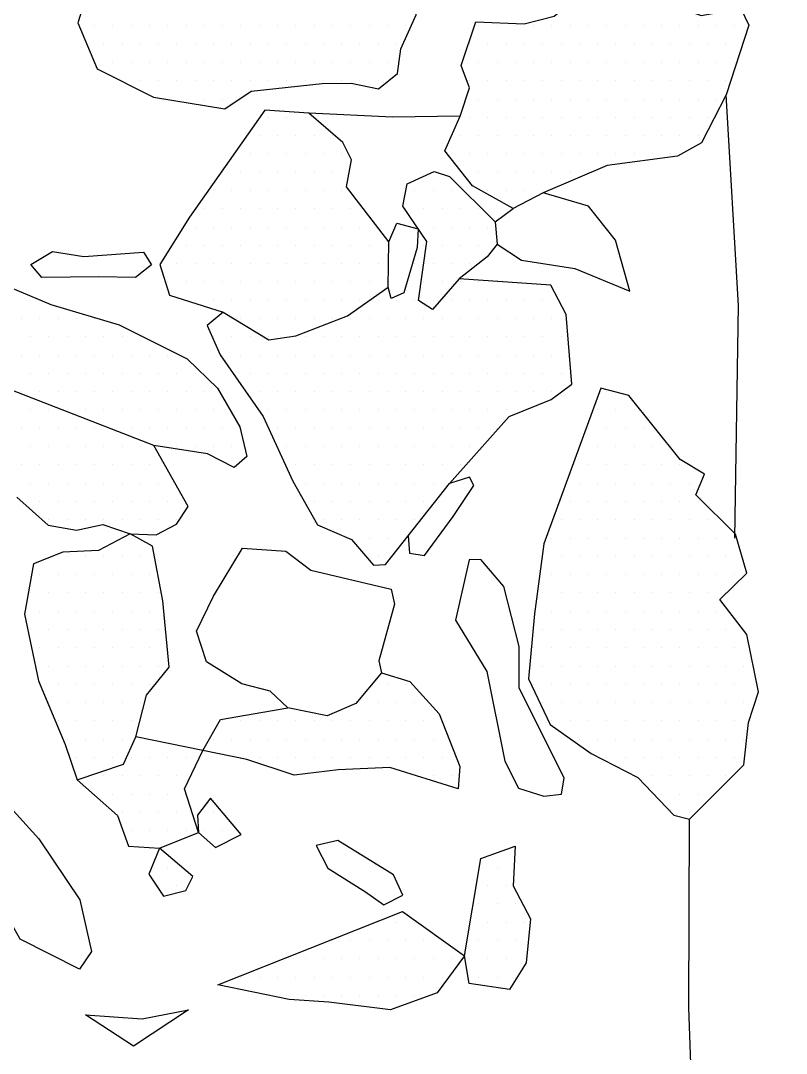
# Model space of a CAD drawing. Header units: metres. Extents: x -15 to -9.58, y -12.28 to -6.71.
# Drawn here: x -11.219 to -10.696, y -10.49 to -9.784 of the extents above; entities that cross this region are included whole.
import ezdxf

# ---------------------------------------------------------------- set-up
doc = ezdxf.new("R2010")
doc.units = ezdxf.units.M
doc.header["$LTSCALE"] = 25
doc.header["$MEASUREMENT"] = 0
doc.layers.get('0').update_dxf_attribs({"linetype": 'CONTINUOUS'})
for name, color, linetype in [('BEFUND', 1, 'CONTINUOUS'), ('STEINE', 4, 'CONTINUOUS'), ('STEINESCHRAFF', 4, 'CONTINUOUS')]:
    doc.layers.add(name, color=color, linetype=linetype)

# ---------------------------------------------------------------- blocks, each defined once
blk = doc.blocks.new('*X10')
at = {"color": 0}
for p, q in [((-1116.875, -978.75), (-1116.875, -978.75)), ((-1115.625, -978.75), (-1115.625, -978.75)), ((-1114.375, -978.75), (-1114.375, -978.75)), ((-1113.125, -978.75), (-1113.125, -978.75)), ((-1111.875, -978.75), (-1111.875, -978.75)), ((-1110.625, -978.75), (-1110.625, -978.75)), ((-1109.375, -978.75), (-1109.375, -978.75)), ((-1108.125, -978.75), (-1108.125, -978.75)), ((-1106.875, -978.75), (-1106.875, -978.75)), ((-1105.625, -978.75), (-1105.625, -978.75)), ((-1104.375, -978.75), (-1104.375, -978.75)), ((-1103.125, -978.75), (-1103.125, -978.75)), ((-1101.875, -978.75), (-1101.875, -978.75)), ((-1100.625, -978.75), (-1100.625, -978.75)), ((-1099.375, -978.75), (-1099.375, -978.75)), ((-1098.125, -978.75), (-1098.125, -978.75)), ((-1096.875, -978.75), (-1096.875, -978.75)), ((-1095.625, -978.75), (-1095.625, -978.75)), ((-1090.625, -978.75), (-1090.625, -978.75)), ((-1089.375, -978.75), (-1089.375, -978.75)), ((-1088.125, -978.75), (-1088.125, -978.75)), ((-1086.875, -978.75), (-1086.875, -978.75)), ((-1085.625, -978.75), (-1085.625, -978.75)), ((-1084.375, -978.75), (-1084.375, -978.75)), ((-1083.125, -978.75), (-1083.125, -978.75)), ((-1081.875, -978.75), (-1081.875, -978.75)), ((-1080.625, -978.75), (-1080.625, -978.75)), ((-1079.375, -978.75), (-1079.375, -978.75)), ((-1078.125, -978.75), (-1078.125, -978.75)), ((-1076.875, -978.75), (-1076.875, -978.75)), ((-1075.625, -978.75), (-1075.625, -978.75)), ((-1074.375, -978.75), (-1074.375, -978.75)), ((-1073.125, -978.75), (-1073.125, -978.75)), ((-1116.25, -980), (-1116.25, -980)), ((-1115, -980), (-1115, -980)), ((-1113.75, -980), (-1113.75, -980)), ((-1112.5, -980), (-1112.5, -980)), ((-1111.25, -980), (-1111.25, -980)), ((-1110, -980), (-1110, -980)), ((-1108.75, -980), (-1108.75, -980)), ((-1107.5, -980), (-1107.5, -980)), ((-1106.25, -980), (-1106.25, -980)), ((-1105, -980), (-1105, -980)), ((-1103.75, -980), (-1103.75, -980)), ((-1102.5, -980), (-1102.5, -980)), ((-1101.25, -980), (-1101.25, -980)), ((-1100, -980), (-1100, -980)), ((-1098.75, -980), (-1098.75, -980)), ((-1097.5, -980), (-1097.5, -980)), ((-1096.25, -980), (-1096.25, -980)), ((-1091.25, -980), (-1091.25, -980)), ((-1090, -980), (-1090, -980)), ((-1088.75, -980), (-1088.75, -980)), ((-1087.5, -980), (-1087.5, -980)), ((-1086.25, -980), (-1086.25, -980)), ((-1085, -980), (-1085, -980)), ((-1083.75, -980), (-1083.75, -980)), ((-1082.5, -980), (-1082.5, -980)), ((-1081.25, -980), (-1081.25, -980)), ((-1080, -980), (-1080, -980)), ((-1078.75, -980), (-1078.75, -980)), ((-1077.5, -980), (-1077.5, -980)), ((-1076.25, -980), (-1076.25, -980)), ((-1075, -980), (-1075, -980)), ((-1073.75, -980), (-1073.75, -980)), ((-1116.875, -981.25), (-1116.875, -981.25)), ((-1115.625, -981.25), (-1115.625, -981.25)), ((-1114.375, -981.25), (-1114.375, -981.25)), ((-1113.125, -981.25), (-1113.125, -981.25)), ((-1111.875, -981.25), (-1111.875, -981.25)), ((-1110.625, -981.25), (-1110.625, -981.25)), ((-1109.375, -981.25), (-1109.375, -981.25)), ((-1108.125, -981.25), (-1108.125, -981.25)), ((-1106.875, -981.25), (-1106.875, -981.25)), ((-1105.625, -981.25), (-1105.625, -981.25)), ((-1104.375, -981.25), (-1104.375, -981.25)), ((-1103.125, -981.25), (-1103.125, -981.25)), ((-1101.875, -981.25), (-1101.875, -981.25)), ((-1100.625, -981.25), (-1100.625, -981.25)), ((-1099.375, -981.25), (-1099.375, -981.25)), ((-1098.125, -981.25), (-1098.125, -981.25)), ((-1096.875, -981.25), (-1096.875, -981.25)), ((-1090.625, -981.25), (-1090.625, -981.25)), ((-1089.375, -981.25), (-1089.375, -981.25)), ((-1088.125, -981.25), (-1088.125, -981.25)), ((-1086.875, -981.25), (-1086.875, -981.25)), ((-1085.625, -981.25), (-1085.625, -981.25)), ((-1084.375, -981.25), (-1084.375, -981.25)), ((-1083.125, -981.25), (-1083.125, -981.25)), ((-1081.875, -981.25), (-1081.875, -981.25)), ((-1080.625, -981.25), (-1080.625, -981.25)), ((-1079.375, -981.25), (-1079.375, -981.25)), ((-1078.125, -981.25), (-1078.125, -981.25)), ((-1076.875, -981.25), (-1076.875, -981.25)), ((-1075.625, -981.25), (-1075.625, -981.25)), ((-1074.375, -981.25), (-1074.375, -981.25)), ((-1073.125, -981.25), (-1073.125, -981.25)), ((-1115, -982.5), (-1115, -982.5)), ((-1113.75, -982.5), (-1113.75, -982.5)), ((-1112.5, -982.5), (-1112.5, -982.5)), ((-1111.25, -982.5), (-1111.25, -982.5)), ((-1110, -982.5), (-1110, -982.5)), ((-1108.75, -982.5), (-1108.75, -982.5)), ((-1107.5, -982.5), (-1107.5, -982.5)), ((-1106.25, -982.5), (-1106.25, -982.5)), ((-1105, -982.5), (-1105, -982.5)), ((-1103.75, -982.5), (-1103.75, -982.5)), ((-1102.5, -982.5), (-1102.5, -982.5)), ((-1101.25, -982.5), (-1101.25, -982.5)), ((-1100, -982.5), (-1100, -982.5)), ((-1098.75, -982.5), (-1098.75, -982.5)), ((-1097.5, -982.5), (-1097.5, -982.5)), ((-1091.25, -982.5), (-1091.25, -982.5)), ((-1090, -982.5), (-1090, -982.5)), ((-1088.75, -982.5), (-1088.75, -982.5)), ((-1087.5, -982.5), (-1087.5, -982.5)), ((-1086.25, -982.5), (-1086.25, -982.5)), ((-1085, -982.5), (-1085, -982.5)), ((-1083.75, -982.5), (-1083.75, -982.5)), ((-1082.5, -982.5), (-1082.5, -982.5)), ((-1081.25, -982.5), (-1081.25, -982.5)), ((-1080, -982.5), (-1080, -982.5)), ((-1078.75, -982.5), (-1078.75, -982.5)), ((-1077.5, -982.5), (-1077.5, -982.5)), ((-1076.25, -982.5), (-1076.25, -982.5)), ((-1075, -982.5), (-1075, -982.5)), ((-1073.75, -982.5), (-1073.75, -982.5)), ((-1111.875, -983.75), (-1111.875, -983.75)), ((-1110.625, -983.75), (-1110.625, -983.75)), ((-1109.375, -983.75), (-1109.375, -983.75)), ((-1108.125, -983.75), (-1108.125, -983.75)), ((-1090.625, -983.75), (-1090.625, -983.75)), ((-1089.375, -983.75), (-1089.375, -983.75)), ((-1088.125, -983.75), (-1088.125, -983.75)), ((-1086.875, -983.75), (-1086.875, -983.75)), ((-1085.625, -983.75), (-1085.625, -983.75)), ((-1084.375, -983.75), (-1084.375, -983.75)), ((-1083.125, -983.75), (-1083.125, -983.75)), ((-1081.875, -983.75), (-1081.875, -983.75)), ((-1080.625, -983.75), (-1080.625, -983.75)), ((-1079.375, -983.75), (-1079.375, -983.75)), ((-1078.125, -983.75), (-1078.125, -983.75)), ((-1076.875, -983.75), (-1076.875, -983.75)), ((-1075.625, -983.75), (-1075.625, -983.75)), ((-1074.375, -983.75), (-1074.375, -983.75)), ((-1105, -985), (-1105, -985)), ((-1103.75, -985), (-1103.75, -985)), ((-1102.5, -985), (-1102.5, -985)), ((-1091.25, -985), (-1091.25, -985)), ((-1090, -985), (-1090, -985)), ((-1088.75, -985), (-1088.75, -985)), ((-1087.5, -985), (-1087.5, -985)), ((-1086.25, -985), (-1086.25, -985)), ((-1085, -985), (-1085, -985)), ((-1083.75, -985), (-1083.75, -985)), ((-1082.5, -985), (-1082.5, -985)), ((-1081.25, -985), (-1081.25, -985)), ((-1080, -985), (-1080, -985)), ((-1078.75, -985), (-1078.75, -985)), ((-1077.5, -985), (-1077.5, -985)), ((-1076.25, -985), (-1076.25, -985)), ((-1075, -985), (-1075, -985)), ((-1105.625, -986.25), (-1105.625, -986.25)), ((-1104.375, -986.25), (-1104.375, -986.25)), ((-1103.125, -986.25), (-1103.125, -986.25)), ((-1101.875, -986.25), (-1101.875, -986.25)), ((-1100.625, -986.25), (-1100.625, -986.25)), ((-1091.875, -986.25), (-1091.875, -986.25)), ((-1090.625, -986.25), (-1090.625, -986.25)), ((-1089.375, -986.25), (-1089.375, -986.25)), ((-1088.125, -986.25), (-1088.125, -986.25)), ((-1086.875, -986.25), (-1086.875, -986.25)), ((-1085.625, -986.25), (-1085.625, -986.25)), ((-1084.375, -986.25), (-1084.375, -986.25)), ((-1083.125, -986.25), (-1083.125, -986.25)), ((-1081.875, -986.25), (-1081.875, -986.25)), ((-1080.625, -986.25), (-1080.625, -986.25)), ((-1079.375, -986.25), (-1079.375, -986.25)), ((-1078.125, -986.25), (-1078.125, -986.25)), ((-1076.875, -986.25), (-1076.875, -986.25)), ((-1075.625, -986.25), (-1075.625, -986.25)), ((-1106.25, -987.5), (-1106.25, -987.5)), ((-1105, -987.5), (-1105, -987.5)), ((-1103.75, -987.5), (-1103.75, -987.5)), ((-1102.5, -987.5), (-1102.5, -987.5)), ((-1101.25, -987.5), (-1101.25, -987.5)), ((-1100, -987.5), (-1100, -987.5)), ((-1092.5, -987.5), (-1092.5, -987.5)), ((-1091.25, -987.5), (-1091.25, -987.5)), ((-1090, -987.5), (-1090, -987.5)), ((-1088.75, -987.5), (-1088.75, -987.5)), ((-1087.5, -987.5), (-1087.5, -987.5)), ((-1086.25, -987.5), (-1086.25, -987.5)), ((-1085, -987.5), (-1085, -987.5)), ((-1083.75, -987.5), (-1083.75, -987.5)), ((-1082.5, -987.5), (-1082.5, -987.5)), ((-1081.25, -987.5), (-1081.25, -987.5)), ((-1080, -987.5), (-1080, -987.5)), ((-1078.75, -987.5), (-1078.75, -987.5)), ((-1077.5, -987.5), (-1077.5, -987.5)), ((-1108.125, -988.75), (-1108.125, -988.75)), ((-1106.875, -988.75), (-1106.875, -988.75)), ((-1105.625, -988.75), (-1105.625, -988.75)), ((-1104.375, -988.75), (-1104.375, -988.75)), ((-1103.125, -988.75), (-1103.125, -988.75)), ((-1101.875, -988.75), (-1101.875, -988.75)), ((-1100.625, -988.75), (-1100.625, -988.75)), ((-1090.625, -988.75), (-1090.625, -988.75)), ((-1089.375, -988.75), (-1089.375, -988.75)), ((-1088.125, -988.75), (-1088.125, -988.75)), ((-1086.875, -988.75), (-1086.875, -988.75)), ((-1085.625, -988.75), (-1085.625, -988.75)), ((-1084.375, -988.75), (-1084.375, -988.75)), ((-1083.125, -988.75), (-1083.125, -988.75)), ((-1108.75, -990), (-1108.75, -990)), ((-1107.5, -990), (-1107.5, -990)), ((-1106.25, -990), (-1106.25, -990)), ((-1105, -990), (-1105, -990)), ((-1103.75, -990), (-1103.75, -990)), ((-1102.5, -990), (-1102.5, -990)), ((-1101.25, -990), (-1101.25, -990)), ((-1100, -990), (-1100, -990)), ((-1095, -990), (-1095, -990)), ((-1093.75, -990), (-1093.75, -990)), ((-1092.5, -990), (-1092.5, -990)), ((-1090, -990), (-1090, -990)), ((-1088.75, -990), (-1088.75, -990)), ((-1087.5, -990), (-1087.5, -990)), ((-1086.25, -990), (-1086.25, -990)), ((-1109.375, -991.25), (-1109.375, -991.25)), ((-1108.125, -991.25), (-1108.125, -991.25)), ((-1106.875, -991.25), (-1106.875, -991.25)), ((-1105.625, -991.25), (-1105.625, -991.25)), ((-1104.375, -991.25), (-1104.375, -991.25)), ((-1103.125, -991.25), (-1103.125, -991.25)), ((-1101.875, -991.25), (-1101.875, -991.25)), ((-1100.625, -991.25), (-1100.625, -991.25)), ((-1099.375, -991.25), (-1099.375, -991.25)), ((-1095.625, -991.25), (-1095.625, -991.25)), ((-1094.375, -991.25), (-1094.375, -991.25)), ((-1093.125, -991.25), (-1093.125, -991.25)), ((-1091.875, -991.25), (-1091.875, -991.25)), ((-1090.625, -991.25), (-1090.625, -991.25)), ((-1110, -992.5), (-1110, -992.5)), ((-1108.75, -992.5), (-1108.75, -992.5)), ((-1107.5, -992.5), (-1107.5, -992.5)), ((-1106.25, -992.5), (-1106.25, -992.5)), ((-1105, -992.5), (-1105, -992.5)), ((-1103.75, -992.5), (-1103.75, -992.5)), ((-1102.5, -992.5), (-1102.5, -992.5)), ((-1101.25, -992.5), (-1101.25, -992.5)), ((-1100, -992.5), (-1100, -992.5)), ((-1098.75, -992.5), (-1098.75, -992.5)), ((-1093.75, -992.5), (-1093.75, -992.5)), ((-1092.5, -992.5), (-1092.5, -992.5)), ((-1091.25, -992.5), (-1091.25, -992.5)), ((-1090, -992.5), (-1090, -992.5)), ((-1110.625, -993.75), (-1110.625, -993.75)), ((-1109.375, -993.75), (-1109.375, -993.75)), ((-1108.125, -993.75), (-1108.125, -993.75)), ((-1106.875, -993.75), (-1106.875, -993.75)), ((-1105.625, -993.75), (-1105.625, -993.75)), ((-1104.375, -993.75), (-1104.375, -993.75)), ((-1103.125, -993.75), (-1103.125, -993.75)), ((-1101.875, -993.75), (-1101.875, -993.75)), ((-1100.625, -993.75), (-1100.625, -993.75)), ((-1099.375, -993.75), (-1099.375, -993.75)), ((-1098.125, -993.75), (-1098.125, -993.75)), ((-1096.875, -993.75), (-1096.875, -993.75)), ((-1094.375, -993.75), (-1094.375, -993.75)), ((-1093.125, -993.75), (-1093.125, -993.75)), ((-1091.875, -993.75), (-1091.875, -993.75)), ((-1090.625, -993.75), (-1090.625, -993.75)), ((-1111.25, -995), (-1111.25, -995)), ((-1110, -995), (-1110, -995)), ((-1108.75, -995), (-1108.75, -995)), ((-1107.5, -995), (-1107.5, -995)), ((-1106.25, -995), (-1106.25, -995)), ((-1105, -995), (-1105, -995)), ((-1103.75, -995), (-1103.75, -995)), ((-1102.5, -995), (-1102.5, -995)), ((-1101.25, -995), (-1101.25, -995)), ((-1100, -995), (-1100, -995)), ((-1098.75, -995), (-1098.75, -995)), ((-1097.5, -995), (-1097.5, -995)), ((-1095, -995), (-1095, -995)), ((-1093.75, -995), (-1093.75, -995)), ((-1092.5, -995), (-1092.5, -995)), ((-1091.25, -995), (-1091.25, -995)), ((-1111.875, -996.25), (-1111.875, -996.25)), ((-1110.625, -996.25), (-1110.625, -996.25)), ((-1109.375, -996.25), (-1109.375, -996.25)), ((-1108.125, -996.25), (-1108.125, -996.25)), ((-1106.875, -996.25), (-1106.875, -996.25)), ((-1105.625, -996.25), (-1105.625, -996.25)), ((-1104.375, -996.25), (-1104.375, -996.25)), ((-1103.125, -996.25), (-1103.125, -996.25)), ((-1101.875, -996.25), (-1101.875, -996.25)), ((-1100.625, -996.25), (-1100.625, -996.25)), ((-1099.375, -996.25), (-1099.375, -996.25)), ((-1098.125, -996.25), (-1098.125, -996.25)), ((-1096.875, -996.25), (-1096.875, -996.25)), ((-1094.375, -996.25), (-1094.375, -996.25)), ((-1093.125, -996.25), (-1093.125, -996.25)), ((-1091.875, -996.25), (-1091.875, -996.25)), ((-1090.625, -996.25), (-1090.625, -996.25)), ((-1089.375, -996.25), (-1089.375, -996.25)), ((-1121.25, -997.5), (-1121.25, -997.5)), ((-1110, -997.5), (-1110, -997.5)), ((-1108.75, -997.5), (-1108.75, -997.5)), ((-1107.5, -997.5), (-1107.5, -997.5)), ((-1106.25, -997.5), (-1106.25, -997.5)), ((-1105, -997.5), (-1105, -997.5)), ((-1103.75, -997.5), (-1103.75, -997.5)), ((-1102.5, -997.5), (-1102.5, -997.5)), ((-1101.25, -997.5), (-1101.25, -997.5)), ((-1100, -997.5), (-1100, -997.5)), ((-1098.75, -997.5), (-1098.75, -997.5)), ((-1097.5, -997.5), (-1097.5, -997.5)), ((-1096.25, -997.5), (-1096.25, -997.5)), ((-1095, -997.5), (-1095, -997.5)), ((-1093.75, -997.5), (-1093.75, -997.5)), ((-1092.5, -997.5), (-1092.5, -997.5)), ((-1091.25, -997.5), (-1091.25, -997.5)), ((-1090, -997.5), (-1090, -997.5)), ((-1088.75, -997.5), (-1088.75, -997.5)), ((-1087.5, -997.5), (-1087.5, -997.5)), ((-1086.25, -997.5), (-1086.25, -997.5)), ((-1121.875, -998.75), (-1121.875, -998.75)), ((-1120.625, -998.75), (-1120.625, -998.75)), ((-1119.375, -998.75), (-1119.375, -998.75)), ((-1118.125, -998.75), (-1118.125, -998.75)), ((-1116.875, -998.75), (-1116.875, -998.75)), ((-1108.125, -998.75), (-1108.125, -998.75)), ((-1106.875, -998.75), (-1106.875, -998.75)), ((-1105.625, -998.75), (-1105.625, -998.75)), ((-1104.375, -998.75), (-1104.375, -998.75)), ((-1103.125, -998.75), (-1103.125, -998.75)), ((-1101.875, -998.75), (-1101.875, -998.75)), ((-1100.625, -998.75), (-1100.625, -998.75)), ((-1099.375, -998.75), (-1099.375, -998.75)), ((-1098.125, -998.75), (-1098.125, -998.75)), ((-1096.875, -998.75), (-1096.875, -998.75)), ((-1095.625, -998.75), (-1095.625, -998.75)), ((-1094.375, -998.75), (-1094.375, -998.75)), ((-1093.125, -998.75), (-1093.125, -998.75)), ((-1091.875, -998.75), (-1091.875, -998.75)), ((-1090.625, -998.75), (-1090.625, -998.75)), ((-1089.375, -998.75), (-1089.375, -998.75)), ((-1088.125, -998.75), (-1088.125, -998.75)), ((-1086.875, -998.75), (-1086.875, -998.75)), ((-1085.625, -998.75), (-1085.625, -998.75)), ((-1121.25, -1000), (-1121.25, -1000)), ((-1120, -1000), (-1120, -1000)), ((-1118.75, -1000), (-1118.75, -1000)), ((-1117.5, -1000), (-1117.5, -1000)), ((-1116.25, -1000), (-1116.25, -1000)), ((-1115, -1000), (-1115, -1000)), ((-1113.75, -1000), (-1113.75, -1000)), ((-1108.75, -1000), (-1108.75, -1000)), ((-1107.5, -1000), (-1107.5, -1000)), ((-1106.25, -1000), (-1106.25, -1000)), ((-1105, -1000), (-1105, -1000)), ((-1103.75, -1000), (-1103.75, -1000)), ((-1102.5, -1000), (-1102.5, -1000)), ((-1101.25, -1000), (-1101.25, -1000)), ((-1100, -1000), (-1100, -1000)), ((-1098.75, -1000), (-1098.75, -1000)), ((-1097.5, -1000), (-1097.5, -1000)), ((-1096.25, -1000), (-1096.25, -1000)), ((-1095, -1000), (-1095, -1000)), ((-1093.75, -1000), (-1093.75, -1000)), ((-1092.5, -1000), (-1092.5, -1000)), ((-1091.25, -1000), (-1091.25, -1000)), ((-1090, -1000), (-1090, -1000)), ((-1088.75, -1000), (-1088.75, -1000)), ((-1087.5, -1000), (-1087.5, -1000)), ((-1086.25, -1000), (-1086.25, -1000)), ((-1085, -1000), (-1085, -1000)), ((-1121.875, -1001.25), (-1121.875, -1001.25)), ((-1120.625, -1001.25), (-1120.625, -1001.25)), ((-1119.375, -1001.25), (-1119.375, -1001.25)), ((-1118.125, -1001.25), (-1118.125, -1001.25)), ((-1116.875, -1001.25), (-1116.875, -1001.25)), ((-1115.625, -1001.25), (-1115.625, -1001.25)), ((-1114.375, -1001.25), (-1114.375, -1001.25)), ((-1113.125, -1001.25), (-1113.125, -1001.25)), ((-1111.875, -1001.25), (-1111.875, -1001.25)), ((-1108.125, -1001.25), (-1108.125, -1001.25)), ((-1106.875, -1001.25), (-1106.875, -1001.25)), ((-1105.625, -1001.25), (-1105.625, -1001.25)), ((-1104.375, -1001.25), (-1104.375, -1001.25)), ((-1103.125, -1001.25), (-1103.125, -1001.25)), ((-1101.875, -1001.25), (-1101.875, -1001.25)), ((-1100.625, -1001.25), (-1100.625, -1001.25)), ((-1099.375, -1001.25), (-1099.375, -1001.25)), ((-1098.125, -1001.25), (-1098.125, -1001.25)), ((-1096.875, -1001.25), (-1096.875, -1001.25)), ((-1095.625, -1001.25), (-1095.625, -1001.25)), ((-1094.375, -1001.25), (-1094.375, -1001.25)), ((-1093.125, -1001.25), (-1093.125, -1001.25)), ((-1091.875, -1001.25), (-1091.875, -1001.25)), ((-1090.625, -1001.25), (-1090.625, -1001.25)), ((-1089.375, -1001.25), (-1089.375, -1001.25)), ((-1088.125, -1001.25), (-1088.125, -1001.25)), ((-1086.875, -1001.25), (-1086.875, -1001.25)), ((-1085.625, -1001.25), (-1085.625, -1001.25)), ((-1121.25, -1002.5), (-1121.25, -1002.5)), ((-1120, -1002.5), (-1120, -1002.5)), ((-1118.75, -1002.5), (-1118.75, -1002.5)), ((-1117.5, -1002.5), (-1117.5, -1002.5)), ((-1116.25, -1002.5), (-1116.25, -1002.5)), ((-1115, -1002.5), (-1115, -1002.5)), ((-1113.75, -1002.5), (-1113.75, -1002.5)), ((-1112.5, -1002.5), (-1112.5, -1002.5)), ((-1111.25, -1002.5), (-1111.25, -1002.5)), ((-1110, -1002.5), (-1110, -1002.5)), ((-1106.25, -1002.5), (-1106.25, -1002.5)), ((-1105, -1002.5), (-1105, -1002.5)), ((-1103.75, -1002.5), (-1103.75, -1002.5)), ((-1102.5, -1002.5), (-1102.5, -1002.5)), ((-1101.25, -1002.5), (-1101.25, -1002.5)), ((-1100, -1002.5), (-1100, -1002.5)), ((-1098.75, -1002.5), (-1098.75, -1002.5)), ((-1097.5, -1002.5), (-1097.5, -1002.5)), ((-1096.25, -1002.5), (-1096.25, -1002.5)), ((-1095, -1002.5), (-1095, -1002.5)), ((-1093.75, -1002.5), (-1093.75, -1002.5)), ((-1092.5, -1002.5), (-1092.5, -1002.5)), ((-1091.25, -1002.5), (-1091.25, -1002.5)), ((-1090, -1002.5), (-1090, -1002.5)), ((-1088.75, -1002.5), (-1088.75, -1002.5)), ((-1087.5, -1002.5), (-1087.5, -1002.5)), ((-1086.25, -1002.5), (-1086.25, -1002.5)), ((-1085, -1002.5), (-1085, -1002.5)), ((-1121.875, -1003.75), (-1121.875, -1003.75)), ((-1120.625, -1003.75), (-1120.625, -1003.75)), ((-1119.375, -1003.75), (-1119.375, -1003.75)), ((-1118.125, -1003.75), (-1118.125, -1003.75)), ((-1116.875, -1003.75), (-1116.875, -1003.75)), ((-1115.625, -1003.75), (-1115.625, -1003.75)), ((-1114.375, -1003.75), (-1114.375, -1003.75)), ((-1113.125, -1003.75), (-1113.125, -1003.75)), ((-1111.875, -1003.75), (-1111.875, -1003.75)), ((-1110.625, -1003.75), (-1110.625, -1003.75)), ((-1109.375, -1003.75), (-1109.375, -1003.75)), ((-1105.625, -1003.75), (-1105.625, -1003.75)), ((-1104.375, -1003.75), (-1104.375, -1003.75)), ((-1103.125, -1003.75), (-1103.125, -1003.75)), ((-1101.875, -1003.75), (-1101.875, -1003.75)), ((-1100.625, -1003.75), (-1100.625, -1003.75)), ((-1099.375, -1003.75), (-1099.375, -1003.75)), ((-1098.125, -1003.75), (-1098.125, -1003.75)), ((-1096.875, -1003.75), (-1096.875, -1003.75)), ((-1095.625, -1003.75), (-1095.625, -1003.75)), ((-1094.375, -1003.75), (-1094.375, -1003.75)), ((-1093.125, -1003.75), (-1093.125, -1003.75)), ((-1091.875, -1003.75), (-1091.875, -1003.75)), ((-1090.625, -1003.75), (-1090.625, -1003.75)), ((-1089.375, -1003.75), (-1089.375, -1003.75)), ((-1088.125, -1003.75), (-1088.125, -1003.75)), ((-1086.875, -1003.75), (-1086.875, -1003.75)), ((-1085.625, -1003.75), (-1085.625, -1003.75)), ((-1121.25, -1005), (-1121.25, -1005)), ((-1120, -1005), (-1120, -1005)), ((-1118.75, -1005), (-1118.75, -1005)), ((-1117.5, -1005), (-1117.5, -1005)), ((-1116.25, -1005), (-1116.25, -1005)), ((-1115, -1005), (-1115, -1005)), ((-1113.75, -1005), (-1113.75, -1005)), ((-1112.5, -1005), (-1112.5, -1005)), ((-1111.25, -1005), (-1111.25, -1005)), ((-1110, -1005), (-1110, -1005)), ((-1108.75, -1005), (-1108.75, -1005)), ((-1105, -1005), (-1105, -1005)), ((-1103.75, -1005), (-1103.75, -1005)), ((-1102.5, -1005), (-1102.5, -1005)), ((-1101.25, -1005), (-1101.25, -1005)), ((-1100, -1005), (-1100, -1005)), ((-1098.75, -1005), (-1098.75, -1005)), ((-1097.5, -1005), (-1097.5, -1005)), ((-1096.25, -1005), (-1096.25, -1005)), ((-1095, -1005), (-1095, -1005)), ((-1093.75, -1005), (-1093.75, -1005)), ((-1092.5, -1005), (-1092.5, -1005)), ((-1091.25, -1005), (-1091.25, -1005)), ((-1090, -1005), (-1090, -1005)), ((-1088.75, -1005), (-1088.75, -1005)), ((-1087.5, -1005), (-1087.5, -1005)), ((-1121.875, -1006.25), (-1121.875, -1006.25)), ((-1120.625, -1006.25), (-1120.625, -1006.25)), ((-1119.375, -1006.25), (-1119.375, -1006.25)), ((-1118.125, -1006.25), (-1118.125, -1006.25)), ((-1116.875, -1006.25), (-1116.875, -1006.25)), ((-1115.625, -1006.25), (-1115.625, -1006.25)), ((-1114.375, -1006.25), (-1114.375, -1006.25)), ((-1113.125, -1006.25), (-1113.125, -1006.25)), ((-1111.875, -1006.25), (-1111.875, -1006.25)), ((-1110.625, -1006.25), (-1110.625, -1006.25)), ((-1109.375, -1006.25), (-1109.375, -1006.25)), ((-1108.125, -1006.25), (-1108.125, -1006.25)), ((-1104.375, -1006.25), (-1104.375, -1006.25)), ((-1103.125, -1006.25), (-1103.125, -1006.25)), ((-1101.875, -1006.25), (-1101.875, -1006.25)), ((-1100.625, -1006.25), (-1100.625, -1006.25)), ((-1099.375, -1006.25), (-1099.375, -1006.25)), ((-1098.125, -1006.25), (-1098.125, -1006.25)), ((-1096.875, -1006.25), (-1096.875, -1006.25)), ((-1095.625, -1006.25), (-1095.625, -1006.25)), ((-1094.375, -1006.25), (-1094.375, -1006.25)), ((-1093.125, -1006.25), (-1093.125, -1006.25)), ((-1091.875, -1006.25), (-1091.875, -1006.25)), ((-1090.625, -1006.25), (-1090.625, -1006.25)), ((-1089.375, -1006.25), (-1089.375, -1006.25)), ((-1121.25, -1007.5), (-1121.25, -1007.5)), ((-1120, -1007.5), (-1120, -1007.5)), ((-1118.75, -1007.5), (-1118.75, -1007.5)), ((-1117.5, -1007.5), (-1117.5, -1007.5)), ((-1116.25, -1007.5), (-1116.25, -1007.5)), ((-1115, -1007.5), (-1115, -1007.5)), ((-1113.75, -1007.5), (-1113.75, -1007.5)), ((-1111.25, -1007.5), (-1111.25, -1007.5)), ((-1110, -1007.5), (-1110, -1007.5)), ((-1108.75, -1007.5), (-1108.75, -1007.5)), ((-1107.5, -1007.5), (-1107.5, -1007.5)), ((-1103.75, -1007.5), (-1103.75, -1007.5)), ((-1102.5, -1007.5), (-1102.5, -1007.5)), ((-1101.25, -1007.5), (-1101.25, -1007.5)), ((-1100, -1007.5), (-1100, -1007.5)), ((-1098.75, -1007.5), (-1098.75, -1007.5)), ((-1097.5, -1007.5), (-1097.5, -1007.5)), ((-1096.25, -1007.5), (-1096.25, -1007.5)), ((-1095, -1007.5), (-1095, -1007.5)), ((-1093.75, -1007.5), (-1093.75, -1007.5)), ((-1092.5, -1007.5), (-1092.5, -1007.5)), ((-1091.25, -1007.5), (-1091.25, -1007.5)), ((-1121.875, -1008.75), (-1121.875, -1008.75)), ((-1120.625, -1008.75), (-1120.625, -1008.75)), ((-1119.375, -1008.75), (-1119.375, -1008.75)), ((-1118.125, -1008.75), (-1118.125, -1008.75)), ((-1116.875, -1008.75), (-1116.875, -1008.75)), ((-1115.625, -1008.75), (-1115.625, -1008.75)), ((-1114.375, -1008.75), (-1114.375, -1008.75)), ((-1113.125, -1008.75), (-1113.125, -1008.75)), ((-1103.125, -1008.75), (-1103.125, -1008.75)), ((-1101.875, -1008.75), (-1101.875, -1008.75)), ((-1100.625, -1008.75), (-1100.625, -1008.75)), ((-1099.375, -1008.75), (-1099.375, -1008.75)), ((-1098.125, -1008.75), (-1098.125, -1008.75)), ((-1096.875, -1008.75), (-1096.875, -1008.75)), ((-1095.625, -1008.75), (-1095.625, -1008.75)), ((-1094.375, -1008.75), (-1094.375, -1008.75)), ((-1093.125, -1008.75), (-1093.125, -1008.75)), ((-1091.875, -1008.75), (-1091.875, -1008.75)), ((-1121.25, -1010), (-1121.25, -1010)), ((-1120, -1010), (-1120, -1010)), ((-1118.75, -1010), (-1118.75, -1010)), ((-1117.5, -1010), (-1117.5, -1010)), ((-1116.25, -1010), (-1116.25, -1010)), ((-1115, -1010), (-1115, -1010)), ((-1113.75, -1010), (-1113.75, -1010)), ((-1112.5, -1010), (-1112.5, -1010)), ((-1102.5, -1010), (-1102.5, -1010)), ((-1101.25, -1010), (-1101.25, -1010)), ((-1100, -1010), (-1100, -1010)), ((-1098.75, -1010), (-1098.75, -1010)), ((-1097.5, -1010), (-1097.5, -1010)), ((-1096.25, -1010), (-1096.25, -1010)), ((-1095, -1010), (-1095, -1010)), ((-1093.75, -1010), (-1093.75, -1010)), ((-1120.625, -1011.25), (-1120.625, -1011.25)), ((-1119.375, -1011.25), (-1119.375, -1011.25)), ((-1118.125, -1011.25), (-1118.125, -1011.25)), ((-1116.875, -1011.25), (-1116.875, -1011.25)), ((-1115.625, -1011.25), (-1115.625, -1011.25)), ((-1114.375, -1011.25), (-1114.375, -1011.25)), ((-1113.125, -1011.25), (-1113.125, -1011.25)), ((-1111.875, -1011.25), (-1111.875, -1011.25)), ((-1101.875, -1011.25), (-1101.875, -1011.25)), ((-1100.625, -1011.25), (-1100.625, -1011.25)), ((-1099.375, -1011.25), (-1099.375, -1011.25)), ((-1098.125, -1011.25), (-1098.125, -1011.25)), ((-1096.875, -1011.25), (-1096.875, -1011.25)), ((-1095.625, -1011.25), (-1095.625, -1011.25)), ((-1094.375, -1011.25), (-1094.375, -1011.25)), ((-1120, -1012.5), (-1120, -1012.5)), ((-1118.75, -1012.5), (-1118.75, -1012.5)), ((-1117.5, -1012.5), (-1117.5, -1012.5)), ((-1116.25, -1012.5), (-1116.25, -1012.5)), ((-1115, -1012.5), (-1115, -1012.5)), ((-1113.75, -1012.5), (-1113.75, -1012.5)), ((-1112.5, -1012.5), (-1112.5, -1012.5)), ((-1111.25, -1012.5), (-1111.25, -1012.5)), ((-1101.25, -1012.5), (-1101.25, -1012.5)), ((-1100, -1012.5), (-1100, -1012.5)), ((-1098.75, -1012.5), (-1098.75, -1012.5)), ((-1097.5, -1012.5), (-1097.5, -1012.5)), ((-1096.25, -1012.5), (-1096.25, -1012.5)), ((-1095, -1012.5), (-1095, -1012.5)), ((-1099.375, -1013.75), (-1099.375, -1013.75)), ((-1098.125, -1013.75), (-1098.125, -1013.75)), ((-1096.875, -1013.75), (-1096.875, -1013.75)), ((-1095.625, -1013.75), (-1095.625, -1013.75)), ((-1097.5, -1015), (-1097.5, -1015))]:
    blk.add_line(p, q, dxfattribs=at)
blk = doc.blocks.new('*X11')
at = {"color": 0}
for p, q in [((-1081.875, -1003.75), (-1081.875, -1003.75)), ((-1082.5, -1005), (-1082.5, -1005)), ((-1081.25, -1005), (-1081.25, -1005)), ((-1080, -1005), (-1080, -1005)), ((-1083.125, -1006.25), (-1083.125, -1006.25)), ((-1081.875, -1006.25), (-1081.875, -1006.25)), ((-1080.625, -1006.25), (-1080.625, -1006.25)), ((-1079.375, -1006.25), (-1079.375, -1006.25)), ((-1082.5, -1007.5), (-1082.5, -1007.5)), ((-1081.25, -1007.5), (-1081.25, -1007.5)), ((-1080, -1007.5), (-1080, -1007.5)), ((-1078.75, -1007.5), (-1078.75, -1007.5)), ((-1083.125, -1008.75), (-1083.125, -1008.75)), ((-1081.875, -1008.75), (-1081.875, -1008.75)), ((-1080.625, -1008.75), (-1080.625, -1008.75)), ((-1079.375, -1008.75), (-1079.375, -1008.75)), ((-1078.125, -1008.75), (-1078.125, -1008.75)), ((-1076.875, -1008.75), (-1076.875, -1008.75)), ((-1083.75, -1010), (-1083.75, -1010)), ((-1082.5, -1010), (-1082.5, -1010)), ((-1081.25, -1010), (-1081.25, -1010)), ((-1080, -1010), (-1080, -1010)), ((-1078.75, -1010), (-1078.75, -1010)), ((-1077.5, -1010), (-1077.5, -1010)), ((-1076.25, -1010), (-1076.25, -1010)), ((-1084.375, -1011.25), (-1084.375, -1011.25)), ((-1083.125, -1011.25), (-1083.125, -1011.25)), ((-1081.875, -1011.25), (-1081.875, -1011.25)), ((-1080.625, -1011.25), (-1080.625, -1011.25)), ((-1079.375, -1011.25), (-1079.375, -1011.25)), ((-1078.125, -1011.25), (-1078.125, -1011.25)), ((-1076.875, -1011.25), (-1076.875, -1011.25)), ((-1075.625, -1011.25), (-1075.625, -1011.25)), ((-1085, -1012.5), (-1085, -1012.5)), ((-1083.75, -1012.5), (-1083.75, -1012.5)), ((-1082.5, -1012.5), (-1082.5, -1012.5)), ((-1081.25, -1012.5), (-1081.25, -1012.5)), ((-1080, -1012.5), (-1080, -1012.5)), ((-1078.75, -1012.5), (-1078.75, -1012.5)), ((-1077.5, -1012.5), (-1077.5, -1012.5)), ((-1076.25, -1012.5), (-1076.25, -1012.5)), ((-1075, -1012.5), (-1075, -1012.5)), ((-1114.375, -1013.75), (-1114.375, -1013.75)), ((-1085.625, -1013.75), (-1085.625, -1013.75)), ((-1084.375, -1013.75), (-1084.375, -1013.75)), ((-1083.125, -1013.75), (-1083.125, -1013.75)), ((-1081.875, -1013.75), (-1081.875, -1013.75)), ((-1080.625, -1013.75), (-1080.625, -1013.75)), ((-1079.375, -1013.75), (-1079.375, -1013.75)), ((-1078.125, -1013.75), (-1078.125, -1013.75)), ((-1076.875, -1013.75), (-1076.875, -1013.75)), ((-1075.625, -1013.75), (-1075.625, -1013.75)), ((-1074.375, -1013.75), (-1074.375, -1013.75)), ((-1073.125, -1013.75), (-1073.125, -1013.75)), ((-1118.75, -1015), (-1118.75, -1015)), ((-1117.5, -1015), (-1117.5, -1015)), ((-1116.25, -1015), (-1116.25, -1015)), ((-1115, -1015), (-1115, -1015)), ((-1113.75, -1015), (-1113.75, -1015)), ((-1086.25, -1015), (-1086.25, -1015)), ((-1085, -1015), (-1085, -1015)), ((-1083.75, -1015), (-1083.75, -1015)), ((-1082.5, -1015), (-1082.5, -1015)), ((-1081.25, -1015), (-1081.25, -1015)), ((-1080, -1015), (-1080, -1015)), ((-1078.75, -1015), (-1078.75, -1015)), ((-1077.5, -1015), (-1077.5, -1015)), ((-1076.25, -1015), (-1076.25, -1015)), ((-1075, -1015), (-1075, -1015)), ((-1073.75, -1015), (-1073.75, -1015)), ((-1120.625, -1016.25), (-1120.625, -1016.25)), ((-1119.375, -1016.25), (-1119.375, -1016.25)), ((-1118.125, -1016.25), (-1118.125, -1016.25)), ((-1116.875, -1016.25), (-1116.875, -1016.25)), ((-1115.625, -1016.25), (-1115.625, -1016.25)), ((-1114.375, -1016.25), (-1114.375, -1016.25)), ((-1113.125, -1016.25), (-1113.125, -1016.25)), ((-1085.625, -1016.25), (-1085.625, -1016.25)), ((-1084.375, -1016.25), (-1084.375, -1016.25)), ((-1083.125, -1016.25), (-1083.125, -1016.25)), ((-1081.875, -1016.25), (-1081.875, -1016.25)), ((-1080.625, -1016.25), (-1080.625, -1016.25)), ((-1079.375, -1016.25), (-1079.375, -1016.25)), ((-1078.125, -1016.25), (-1078.125, -1016.25)), ((-1076.875, -1016.25), (-1076.875, -1016.25)), ((-1075.625, -1016.25), (-1075.625, -1016.25)), ((-1074.375, -1016.25), (-1074.375, -1016.25)), ((-1073.125, -1016.25), (-1073.125, -1016.25)), ((-1121.25, -1017.5), (-1121.25, -1017.5)), ((-1120, -1017.5), (-1120, -1017.5)), ((-1118.75, -1017.5), (-1118.75, -1017.5)), ((-1117.5, -1017.5), (-1117.5, -1017.5)), ((-1116.25, -1017.5), (-1116.25, -1017.5)), ((-1115, -1017.5), (-1115, -1017.5)), ((-1113.75, -1017.5), (-1113.75, -1017.5)), ((-1112.5, -1017.5), (-1112.5, -1017.5)), ((-1086.25, -1017.5), (-1086.25, -1017.5)), ((-1085, -1017.5), (-1085, -1017.5)), ((-1083.75, -1017.5), (-1083.75, -1017.5)), ((-1082.5, -1017.5), (-1082.5, -1017.5)), ((-1081.25, -1017.5), (-1081.25, -1017.5)), ((-1080, -1017.5), (-1080, -1017.5)), ((-1078.75, -1017.5), (-1078.75, -1017.5)), ((-1077.5, -1017.5), (-1077.5, -1017.5)), ((-1076.25, -1017.5), (-1076.25, -1017.5)), ((-1075, -1017.5), (-1075, -1017.5)), ((-1073.75, -1017.5), (-1073.75, -1017.5)), ((-1120.625, -1018.75), (-1120.625, -1018.75)), ((-1119.375, -1018.75), (-1119.375, -1018.75)), ((-1118.125, -1018.75), (-1118.125, -1018.75)), ((-1116.875, -1018.75), (-1116.875, -1018.75)), ((-1115.625, -1018.75), (-1115.625, -1018.75)), ((-1114.375, -1018.75), (-1114.375, -1018.75)), ((-1113.125, -1018.75), (-1113.125, -1018.75)), ((-1085.625, -1018.75), (-1085.625, -1018.75)), ((-1084.375, -1018.75), (-1084.375, -1018.75)), ((-1083.125, -1018.75), (-1083.125, -1018.75)), ((-1081.875, -1018.75), (-1081.875, -1018.75)), ((-1080.625, -1018.75), (-1080.625, -1018.75)), ((-1079.375, -1018.75), (-1079.375, -1018.75)), ((-1078.125, -1018.75), (-1078.125, -1018.75)), ((-1076.875, -1018.75), (-1076.875, -1018.75)), ((-1075.625, -1018.75), (-1075.625, -1018.75)), ((-1074.375, -1018.75), (-1074.375, -1018.75)), ((-1121.25, -1020), (-1121.25, -1020)), ((-1120, -1020), (-1120, -1020)), ((-1118.75, -1020), (-1118.75, -1020)), ((-1117.5, -1020), (-1117.5, -1020)), ((-1116.25, -1020), (-1116.25, -1020)), ((-1115, -1020), (-1115, -1020)), ((-1113.75, -1020), (-1113.75, -1020)), ((-1112.5, -1020), (-1112.5, -1020)), ((-1086.25, -1020), (-1086.25, -1020)), ((-1085, -1020), (-1085, -1020)), ((-1083.75, -1020), (-1083.75, -1020)), ((-1082.5, -1020), (-1082.5, -1020)), ((-1081.25, -1020), (-1081.25, -1020)), ((-1080, -1020), (-1080, -1020)), ((-1078.75, -1020), (-1078.75, -1020)), ((-1077.5, -1020), (-1077.5, -1020)), ((-1076.25, -1020), (-1076.25, -1020)), ((-1075, -1020), (-1075, -1020)), ((-1073.75, -1020), (-1073.75, -1020)), ((-1120.625, -1021.25), (-1120.625, -1021.25)), ((-1119.375, -1021.25), (-1119.375, -1021.25)), ((-1118.125, -1021.25), (-1118.125, -1021.25)), ((-1116.875, -1021.25), (-1116.875, -1021.25)), ((-1115.625, -1021.25), (-1115.625, -1021.25)), ((-1114.375, -1021.25), (-1114.375, -1021.25)), ((-1113.125, -1021.25), (-1113.125, -1021.25)), ((-1086.875, -1021.25), (-1086.875, -1021.25)), ((-1085.625, -1021.25), (-1085.625, -1021.25)), ((-1084.375, -1021.25), (-1084.375, -1021.25)), ((-1083.125, -1021.25), (-1083.125, -1021.25)), ((-1081.875, -1021.25), (-1081.875, -1021.25)), ((-1080.625, -1021.25), (-1080.625, -1021.25)), ((-1079.375, -1021.25), (-1079.375, -1021.25)), ((-1078.125, -1021.25), (-1078.125, -1021.25)), ((-1076.875, -1021.25), (-1076.875, -1021.25)), ((-1075.625, -1021.25), (-1075.625, -1021.25)), ((-1074.375, -1021.25), (-1074.375, -1021.25)), ((-1073.125, -1021.25), (-1073.125, -1021.25)), ((-1120, -1022.5), (-1120, -1022.5)), ((-1118.75, -1022.5), (-1118.75, -1022.5)), ((-1117.5, -1022.5), (-1117.5, -1022.5)), ((-1116.25, -1022.5), (-1116.25, -1022.5)), ((-1115, -1022.5), (-1115, -1022.5)), ((-1113.75, -1022.5), (-1113.75, -1022.5)), ((-1112.5, -1022.5), (-1112.5, -1022.5)), ((-1086.25, -1022.5), (-1086.25, -1022.5)), ((-1085, -1022.5), (-1085, -1022.5)), ((-1083.75, -1022.5), (-1083.75, -1022.5)), ((-1082.5, -1022.5), (-1082.5, -1022.5)), ((-1081.25, -1022.5), (-1081.25, -1022.5)), ((-1080, -1022.5), (-1080, -1022.5)), ((-1078.75, -1022.5), (-1078.75, -1022.5)), ((-1077.5, -1022.5), (-1077.5, -1022.5)), ((-1076.25, -1022.5), (-1076.25, -1022.5)), ((-1075, -1022.5), (-1075, -1022.5)), ((-1073.75, -1022.5), (-1073.75, -1022.5)), ((-1072.5, -1022.5), (-1072.5, -1022.5)), ((-1119.375, -1023.75), (-1119.375, -1023.75)), ((-1118.125, -1023.75), (-1118.125, -1023.75)), ((-1116.875, -1023.75), (-1116.875, -1023.75)), ((-1115.625, -1023.75), (-1115.625, -1023.75)), ((-1114.375, -1023.75), (-1114.375, -1023.75)), ((-1113.125, -1023.75), (-1113.125, -1023.75)), ((-1096.875, -1023.75), (-1096.875, -1023.75)), ((-1095.625, -1023.75), (-1095.625, -1023.75)), ((-1086.875, -1023.75), (-1086.875, -1023.75)), ((-1085.625, -1023.75), (-1085.625, -1023.75)), ((-1084.375, -1023.75), (-1084.375, -1023.75)), ((-1083.125, -1023.75), (-1083.125, -1023.75)), ((-1081.875, -1023.75), (-1081.875, -1023.75)), ((-1080.625, -1023.75), (-1080.625, -1023.75)), ((-1079.375, -1023.75), (-1079.375, -1023.75)), ((-1078.125, -1023.75), (-1078.125, -1023.75)), ((-1076.875, -1023.75), (-1076.875, -1023.75)), ((-1075.625, -1023.75), (-1075.625, -1023.75)), ((-1074.375, -1023.75), (-1074.375, -1023.75)), ((-1073.125, -1023.75), (-1073.125, -1023.75)), ((-1071.875, -1023.75), (-1071.875, -1023.75)), ((-1120, -1025), (-1120, -1025)), ((-1118.75, -1025), (-1118.75, -1025)), ((-1117.5, -1025), (-1117.5, -1025)), ((-1116.25, -1025), (-1116.25, -1025)), ((-1115, -1025), (-1115, -1025)), ((-1113.75, -1025), (-1113.75, -1025)), ((-1098.75, -1025), (-1098.75, -1025)), ((-1097.5, -1025), (-1097.5, -1025)), ((-1096.25, -1025), (-1096.25, -1025)), ((-1095, -1025), (-1095, -1025)), ((-1086.25, -1025), (-1086.25, -1025)), ((-1085, -1025), (-1085, -1025)), ((-1083.75, -1025), (-1083.75, -1025)), ((-1082.5, -1025), (-1082.5, -1025)), ((-1081.25, -1025), (-1081.25, -1025)), ((-1080, -1025), (-1080, -1025)), ((-1078.75, -1025), (-1078.75, -1025)), ((-1077.5, -1025), (-1077.5, -1025)), ((-1076.25, -1025), (-1076.25, -1025)), ((-1075, -1025), (-1075, -1025)), ((-1073.75, -1025), (-1073.75, -1025)), ((-1072.5, -1025), (-1072.5, -1025)), ((-1119.375, -1026.25), (-1119.375, -1026.25)), ((-1118.125, -1026.25), (-1118.125, -1026.25)), ((-1116.875, -1026.25), (-1116.875, -1026.25)), ((-1115.625, -1026.25), (-1115.625, -1026.25)), ((-1114.375, -1026.25), (-1114.375, -1026.25)), ((-1108.125, -1026.25), (-1108.125, -1026.25)), ((-1106.875, -1026.25), (-1106.875, -1026.25)), ((-1105.625, -1026.25), (-1105.625, -1026.25)), ((-1104.375, -1026.25), (-1104.375, -1026.25)), ((-1103.125, -1026.25), (-1103.125, -1026.25)), ((-1101.875, -1026.25), (-1101.875, -1026.25)), ((-1100.625, -1026.25), (-1100.625, -1026.25)), ((-1099.375, -1026.25), (-1099.375, -1026.25)), ((-1098.125, -1026.25), (-1098.125, -1026.25)), ((-1096.875, -1026.25), (-1096.875, -1026.25)), ((-1095.625, -1026.25), (-1095.625, -1026.25)), ((-1094.375, -1026.25), (-1094.375, -1026.25)), ((-1085.625, -1026.25), (-1085.625, -1026.25)), ((-1084.375, -1026.25), (-1084.375, -1026.25)), ((-1083.125, -1026.25), (-1083.125, -1026.25)), ((-1081.875, -1026.25), (-1081.875, -1026.25)), ((-1080.625, -1026.25), (-1080.625, -1026.25)), ((-1079.375, -1026.25), (-1079.375, -1026.25)), ((-1078.125, -1026.25), (-1078.125, -1026.25)), ((-1076.875, -1026.25), (-1076.875, -1026.25)), ((-1075.625, -1026.25), (-1075.625, -1026.25)), ((-1074.375, -1026.25), (-1074.375, -1026.25)), ((-1073.125, -1026.25), (-1073.125, -1026.25)), ((-1118.75, -1027.5), (-1118.75, -1027.5)), ((-1117.5, -1027.5), (-1117.5, -1027.5)), ((-1116.25, -1027.5), (-1116.25, -1027.5)), ((-1115, -1027.5), (-1115, -1027.5)), ((-1113.75, -1027.5), (-1113.75, -1027.5)), ((-1108.75, -1027.5), (-1108.75, -1027.5)), ((-1107.5, -1027.5), (-1107.5, -1027.5)), ((-1106.25, -1027.5), (-1106.25, -1027.5)), ((-1105, -1027.5), (-1105, -1027.5)), ((-1103.75, -1027.5), (-1103.75, -1027.5)), ((-1102.5, -1027.5), (-1102.5, -1027.5)), ((-1101.25, -1027.5), (-1101.25, -1027.5)), ((-1100, -1027.5), (-1100, -1027.5)), ((-1098.75, -1027.5), (-1098.75, -1027.5)), ((-1097.5, -1027.5), (-1097.5, -1027.5)), ((-1096.25, -1027.5), (-1096.25, -1027.5)), ((-1095, -1027.5), (-1095, -1027.5)), ((-1093.75, -1027.5), (-1093.75, -1027.5)), ((-1083.75, -1027.5), (-1083.75, -1027.5)), ((-1082.5, -1027.5), (-1082.5, -1027.5)), ((-1081.25, -1027.5), (-1081.25, -1027.5)), ((-1080, -1027.5), (-1080, -1027.5)), ((-1078.75, -1027.5), (-1078.75, -1027.5)), ((-1077.5, -1027.5), (-1077.5, -1027.5)), ((-1076.25, -1027.5), (-1076.25, -1027.5)), ((-1075, -1027.5), (-1075, -1027.5)), ((-1073.75, -1027.5), (-1073.75, -1027.5)), ((-1072.5, -1027.5), (-1072.5, -1027.5)), ((-1118.125, -1028.75), (-1118.125, -1028.75)), ((-1116.875, -1028.75), (-1116.875, -1028.75)), ((-1115.625, -1028.75), (-1115.625, -1028.75)), ((-1114.375, -1028.75), (-1114.375, -1028.75)), ((-1113.125, -1028.75), (-1113.125, -1028.75)), ((-1111.875, -1028.75), (-1111.875, -1028.75)), ((-1110.625, -1028.75), (-1110.625, -1028.75)), ((-1106.875, -1028.75), (-1106.875, -1028.75)), ((-1105.625, -1028.75), (-1105.625, -1028.75)), ((-1104.375, -1028.75), (-1104.375, -1028.75)), ((-1103.125, -1028.75), (-1103.125, -1028.75)), ((-1101.875, -1028.75), (-1101.875, -1028.75)), ((-1100.625, -1028.75), (-1100.625, -1028.75)), ((-1099.375, -1028.75), (-1099.375, -1028.75)), ((-1098.125, -1028.75), (-1098.125, -1028.75)), ((-1096.875, -1028.75), (-1096.875, -1028.75)), ((-1095.625, -1028.75), (-1095.625, -1028.75)), ((-1094.375, -1028.75), (-1094.375, -1028.75)), ((-1093.125, -1028.75), (-1093.125, -1028.75)), ((-1081.875, -1028.75), (-1081.875, -1028.75)), ((-1080.625, -1028.75), (-1080.625, -1028.75)), ((-1079.375, -1028.75), (-1079.375, -1028.75)), ((-1078.125, -1028.75), (-1078.125, -1028.75)), ((-1076.875, -1028.75), (-1076.875, -1028.75)), ((-1075.625, -1028.75), (-1075.625, -1028.75)), ((-1074.375, -1028.75), (-1074.375, -1028.75)), ((-1073.125, -1028.75), (-1073.125, -1028.75)), ((-1117.5, -1030), (-1117.5, -1030)), ((-1116.25, -1030), (-1116.25, -1030)), ((-1115, -1030), (-1115, -1030)), ((-1113.75, -1030), (-1113.75, -1030)), ((-1112.5, -1030), (-1112.5, -1030)), ((-1111.25, -1030), (-1111.25, -1030)), ((-1093.75, -1030), (-1093.75, -1030)), ((-1092.5, -1030), (-1092.5, -1030)), ((-1078.75, -1030), (-1078.75, -1030)), ((-1077.5, -1030), (-1077.5, -1030)), ((-1076.25, -1030), (-1076.25, -1030)), ((-1075, -1030), (-1075, -1030)), ((-1073.75, -1030), (-1073.75, -1030)), ((-1116.875, -1031.25), (-1116.875, -1031.25)), ((-1115.625, -1031.25), (-1115.625, -1031.25)), ((-1114.375, -1031.25), (-1114.375, -1031.25)), ((-1113.125, -1031.25), (-1113.125, -1031.25)), ((-1111.875, -1031.25), (-1111.875, -1031.25)), ((-1078.125, -1031.25), (-1078.125, -1031.25)), ((-1076.875, -1031.25), (-1076.875, -1031.25)), ((-1075.625, -1031.25), (-1075.625, -1031.25)), ((-1115, -1032.5), (-1115, -1032.5)), ((-1113.75, -1032.5), (-1113.75, -1032.5)), ((-1112.5, -1032.5), (-1112.5, -1032.5)), ((-1111.25, -1032.5), (-1111.25, -1032.5)), ((-1108.75, -1032.5), (-1108.75, -1032.5)), ((-1076.25, -1032.5), (-1076.25, -1032.5)), ((-1114.375, -1033.75), (-1114.375, -1033.75)), ((-1113.125, -1033.75), (-1113.125, -1033.75)), ((-1111.875, -1033.75), (-1111.875, -1033.75)), ((-1110.625, -1033.75), (-1110.625, -1033.75)), ((-1109.375, -1033.75), (-1109.375, -1033.75)), ((-1108.125, -1033.75), (-1108.125, -1033.75)), ((-1111.875, -1036.25), (-1111.875, -1036.25)), ((-1089.375, -1036.25), (-1089.375, -1036.25)), ((-1112.5, -1037.5), (-1112.5, -1037.5)), ((-1111.25, -1037.5), (-1111.25, -1037.5)), ((-1090, -1037.5), (-1090, -1037.5)), ((-1088.75, -1037.5), (-1088.75, -1037.5)), ((-1090.625, -1038.75), (-1090.625, -1038.75)), ((-1089.375, -1038.75), (-1089.375, -1038.75)), ((-1088.125, -1038.75), (-1088.125, -1038.75)), ((-1097.5, -1040), (-1097.5, -1040)), ((-1096.25, -1040), (-1096.25, -1040)), ((-1095, -1040), (-1095, -1040)), ((-1090, -1040), (-1090, -1040)), ((-1088.75, -1040), (-1088.75, -1040)), ((-1087.5, -1040), (-1087.5, -1040)), ((-1100.625, -1041.25), (-1100.625, -1041.25)), ((-1099.375, -1041.25), (-1099.375, -1041.25)), ((-1098.125, -1041.25), (-1098.125, -1041.25)), ((-1096.875, -1041.25), (-1096.875, -1041.25)), ((-1095.625, -1041.25), (-1095.625, -1041.25)), ((-1094.375, -1041.25), (-1094.375, -1041.25)), ((-1093.125, -1041.25), (-1093.125, -1041.25)), ((-1090.625, -1041.25), (-1090.625, -1041.25)), ((-1089.375, -1041.25), (-1089.375, -1041.25)), ((-1088.125, -1041.25), (-1088.125, -1041.25)), ((-1103.75, -1042.5), (-1103.75, -1042.5)), ((-1102.5, -1042.5), (-1102.5, -1042.5)), ((-1101.25, -1042.5), (-1101.25, -1042.5)), ((-1100, -1042.5), (-1100, -1042.5)), ((-1098.75, -1042.5), (-1098.75, -1042.5)), ((-1097.5, -1042.5), (-1097.5, -1042.5)), ((-1096.25, -1042.5), (-1096.25, -1042.5)), ((-1095, -1042.5), (-1095, -1042.5)), ((-1093.75, -1042.5), (-1093.75, -1042.5)), ((-1092.5, -1042.5), (-1092.5, -1042.5)), ((-1091.25, -1042.5), (-1091.25, -1042.5)), ((-1090, -1042.5), (-1090, -1042.5)), ((-1088.75, -1042.5), (-1088.75, -1042.5)), ((-1087.5, -1042.5), (-1087.5, -1042.5)), ((-1106.875, -1043.75), (-1106.875, -1043.75)), ((-1105.625, -1043.75), (-1105.625, -1043.75)), ((-1104.375, -1043.75), (-1104.375, -1043.75)), ((-1103.125, -1043.75), (-1103.125, -1043.75)), ((-1101.875, -1043.75), (-1101.875, -1043.75)), ((-1100.625, -1043.75), (-1100.625, -1043.75)), ((-1099.375, -1043.75), (-1099.375, -1043.75)), ((-1098.125, -1043.75), (-1098.125, -1043.75)), ((-1096.875, -1043.75), (-1096.875, -1043.75)), ((-1095.625, -1043.75), (-1095.625, -1043.75)), ((-1094.375, -1043.75), (-1094.375, -1043.75)), ((-1093.125, -1043.75), (-1093.125, -1043.75)), ((-1090.625, -1043.75), (-1090.625, -1043.75)), ((-1089.375, -1043.75), (-1089.375, -1043.75)), ((-1088.125, -1043.75), (-1088.125, -1043.75)), ((-1103.75, -1045), (-1103.75, -1045)), ((-1102.5, -1045), (-1102.5, -1045)), ((-1101.25, -1045), (-1101.25, -1045)), ((-1100, -1045), (-1100, -1045)), ((-1098.75, -1045), (-1098.75, -1045)), ((-1097.5, -1045), (-1097.5, -1045)), ((-1096.25, -1045), (-1096.25, -1045)), ((-1095, -1045), (-1095, -1045))]:
    blk.add_line(p, q, dxfattribs=at)

msp = doc.modelspace()

# ---------------------------------------------------------------- linework, layer by layer
at = {"layer": 'BEFUND'}
for points in [[(-10.73125, -10.1375), (-10.72877, -9.97852), (-10.73725, -9.83467)], [(-10.78475, -11.76676), (-10.78431, -11.65836), (-10.79143, -11.49313), (-10.7543, -11.39841), (-10.69602, -11.28771), (-10.71248, -11.16617), (-10.75312, -11.05903), (-10.7631, -10.94625), (-10.75203, -10.75735), (-10.76269, -10.45856), (-10.76223, -10.32963)]]:
    msp.add_lwpolyline(points, dxfattribs=at)
at = {"layer": 'STEINE'}
for points in [[(-11.1433, -9.72902), (-11.17046, -9.73879), (-11.175, -9.76879), (-11.18036, -9.78552), (-11.16708, -9.81682), (-11.12865, -9.83627), (-11.07985, -9.84415), (-11.06183, -9.8322), (-11.01334, -9.82684), (-10.99346, -9.82664), (-10.97466, -9.83049), (-10.96176, -9.81999), (-10.95946, -9.80321), (-10.94891, -9.77993), (-10.95109, -9.75594), (-11.00015, -9.73225)], [(-10.91889, -9.84919), (-10.91248, -9.82993), (-10.91836, -9.81455), (-10.90821, -9.78464), (-10.87511, -9.78617), (-10.85465, -9.78088), (-10.82832, -9.75937), (-10.81489, -9.74735), (-10.79715, -9.75374), (-10.77654, -9.7724), (-10.75424, -9.78039), (-10.72716, -9.77572), (-10.72173, -9.78701), (-10.73725, -9.83467), (-10.75406, -9.86754), (-10.77051, -9.87646), (-10.81851, -9.88285), (-10.86212, -9.90154), (-10.88267, -9.91243), (-10.91046, -9.89672), (-10.92945, -9.87298), (-10.91889, -9.84919)], [(-11.02231, -9.84708), (-11.05235, -9.84509), (-11.10393, -9.91819), (-11.1243, -9.95049), (-11.1175, -9.97149), (-11.08099, -9.98326), (-11.04968, -10.00209), (-11.03129, -9.99932), (-10.99592, -9.9856), (-10.9681, -9.96615), (-10.96762, -9.93507), (-10.99659, -9.89742), (-10.99325, -9.87913), (-10.99918, -9.86732), (-11.02231, -9.84708)], [(-10.91889, -9.84919), (-10.96528, -9.85), (-11.02231, -9.84708)], [(-10.91959, -9.96028), (-10.93776, -9.9814), (-10.94734, -9.97514), (-10.94162, -9.93497), (-10.95807, -9.91076), (-10.95528, -9.89551), (-10.93681, -9.88714), (-10.92616, -9.89036), (-10.89504, -9.92142), (-10.89375, -9.93672), (-10.9005, -9.94528), (-10.91959, -9.96028)], [(-10.89375, -9.93672), (-10.8771, -9.94768), (-10.8405, -9.95335), (-10.80302, -9.9687), (-10.81268, -9.9339), (-10.83117, -9.91068), (-10.86212, -9.90154)], [(-10.89504, -9.92142), (-10.88267, -9.91243)], [(-10.96762, -9.93507), (-10.96232, -9.92241), (-10.9476, -9.92621), (-10.94831, -9.93894), (-10.95745, -9.96988), (-10.96618, -9.97383), (-10.9681, -9.96615)], [(-11.20496, -9.95943), (-11.21247, -9.95065), (-11.19755, -9.94171), (-11.1762, -9.9451), (-11.13539, -9.94216), (-11.12992, -9.95091), (-11.14075, -9.9594), (-11.16622, -9.95901), (-11.20496, -9.95943)], [(-11.24825, -9.95723), (-11.19862, -9.97788), (-11.15195, -9.99185), (-11.10543, -10.01499), (-11.08485, -10.03518), (-11.06945, -10.06141), (-11.06467, -10.08187), (-11.07345, -10.08938), (-11.09165, -10.07992), (-11.12826, -10.07426)], [(-11.08099, -9.98326), (-11.09183, -9.99227), (-11.08296, -10.01228), (-11.05355, -10.05452), (-11.03334, -10.09866), (-11.01647, -10.12848), (-10.99318, -10.13852), (-10.97817, -10.15608), (-10.97001, -10.1557), (-10.95442, -10.13606), (-10.92634, -10.10032), (-10.88538, -10.05457), (-10.85666, -10.04279), (-10.84274, -10.0323), (-10.84659, -9.98485), (-10.85698, -9.96481), (-10.91959, -9.96028)], [(-11.22206, -10.1095), (-11.20045, -10.12869), (-11.18113, -10.13205), (-11.16324, -10.12825), (-11.14448, -10.13465), (-11.12666, -10.13544), (-11.11278, -10.12801), (-11.10495, -10.1159), (-11.12826, -10.07426), (-11.24983, -10.02703)], [(-10.8229, -10.03516), (-10.86175, -10.14157), (-10.8681, -10.18938), (-10.87235, -10.23365), (-10.85754, -10.26497), (-10.82931, -10.28477), (-10.79746, -10.30106), (-10.77289, -10.32692), (-10.76223, -10.32963), (-10.72496, -10.2925), (-10.72197, -10.26349), (-10.71502, -10.24271), (-10.72307, -10.20334), (-10.74156, -10.17962), (-10.72294, -10.16156), (-10.73068, -10.13494), (-10.75778, -10.10802), (-10.75196, -10.09384), (-10.76862, -10.0839), (-10.80361, -10.04004), (-10.8229, -10.03516)], [(-10.95442, -10.13606), (-10.95358, -10.1478), (-10.94341, -10.14948), (-10.92363, -10.12278), (-10.90955, -10.10159), (-10.91252, -10.09594), (-10.92634, -10.10032)], [(-11.18071, -10.30278), (-11.14895, -10.29205), (-11.14051, -10.27333), (-11.13344, -10.2449), (-11.11786, -10.22578), (-11.12225, -10.18035), (-11.12932, -10.14304), (-11.14448, -10.13465), (-11.16606, -10.14604), (-11.19054, -10.14719), (-11.21054, -10.15504), (-11.21668, -10.18959), (-11.20719, -10.2351), (-11.18901, -10.2787), (-11.18071, -10.30278)], [(-11.03675, -10.25353), (-11.04881, -10.24213), (-11.0681, -10.23725), (-11.09232, -10.22209), (-11.09913, -10.2011), (-11.08755, -10.17732), (-11.06768, -10.1445), (-11.03815, -10.14649), (-11.02103, -10.1595), (-10.96619, -10.17257), (-10.9638, -10.1828), (-10.97459, -10.22137), (-10.97268, -10.22955), (-10.99033, -10.25068), (-11.00983, -10.25904), (-11.03675, -10.25353)], [(-10.87857, -10.24018), (-10.87863, -10.21164), (-10.88921, -10.17071), (-10.90472, -10.15212), (-10.91288, -10.1525), (-10.92218, -10.19364), (-10.90081, -10.22862), (-10.88851, -10.28997), (-10.87911, -10.30846), (-10.86187, -10.31382), (-10.84962, -10.31248), (-10.84791, -10.3013), (-10.87857, -10.24018)], [(-10.97268, -10.22955), (-10.95341, -10.23545), (-10.93336, -10.25768), (-10.91914, -10.29357), (-10.9204, -10.30884), (-10.96706, -10.29436), (-11.00224, -10.29585), (-11.03237, -10.29946), (-11.06482, -10.28877), (-11.09479, -10.2827), (-11.08274, -10.26148), (-11.03675, -10.25353)], [(-11.2196, -10.41174), (-11.25779, -10.34388), (-11.28328, -10.27877), (-11.27497, -10.26819), (-11.20682, -10.34314), (-11.17893, -10.38485), (-11.17081, -10.42014), (-11.17915, -10.43224), (-11.2196, -10.41174)], [(-11.18071, -10.30278), (-11.15306, -10.32715), (-11.14574, -10.34816), (-11.12436, -10.34951), (-11.09769, -10.33871), (-11.10743, -10.309), (-11.09479, -10.2827), (-11.14051, -10.27333)], [(-11.08969, -10.31539), (-11.09853, -10.32698), (-11.09769, -10.33871), (-11.08613, -10.34908), (-11.06867, -10.34018), (-11.08969, -10.31539)], [(-10.95821, -10.38164), (-10.96462, -10.36778), (-11.00248, -10.34426), (-11.01731, -10.3476), (-11.0094, -10.36301), (-10.98366, -10.37921), (-10.97105, -10.38807), (-10.95821, -10.38164)], [(-11.12436, -10.34951), (-11.13177, -10.36723), (-11.12181, -10.38217), (-11.10646, -10.37833), (-11.10172, -10.36872), (-11.12436, -10.34951)], [(-10.91605, -10.42306), (-10.90483, -10.35647), (-10.88125, -10.34818), (-10.88269, -10.37516), (-10.87081, -10.39777), (-10.87382, -10.42779), (-10.88531, -10.44596), (-10.91277, -10.44197), (-10.91605, -10.42306)], [(-11.08453, -10.44288), (-10.95839, -10.39285), (-10.91605, -10.42306), (-10.93478, -10.44825), (-10.96656, -10.45999), (-11.00878, -10.45475), (-11.03576, -10.4528), (-11.08453, -10.44288)], [(-11.14225, -10.48479), (-11.17504, -10.46339), (-11.13635, -10.46603), (-11.10466, -10.45989), (-11.10466, -10.45989), (-11.14225, -10.48479)]]:
    msp.add_lwpolyline(points, dxfattribs=at)

# ---------------------------------------------------------------- block references
at = {"layer": 'STEINESCHRAFF', "xscale": 0.01, "yscale": 0.01, "zscale": 0.01}
for name in ['*X10', '*X11']:
    msp.add_blockref(name, (0, 0), dxfattribs=at)

doc.saveas('drawing.dxf')
